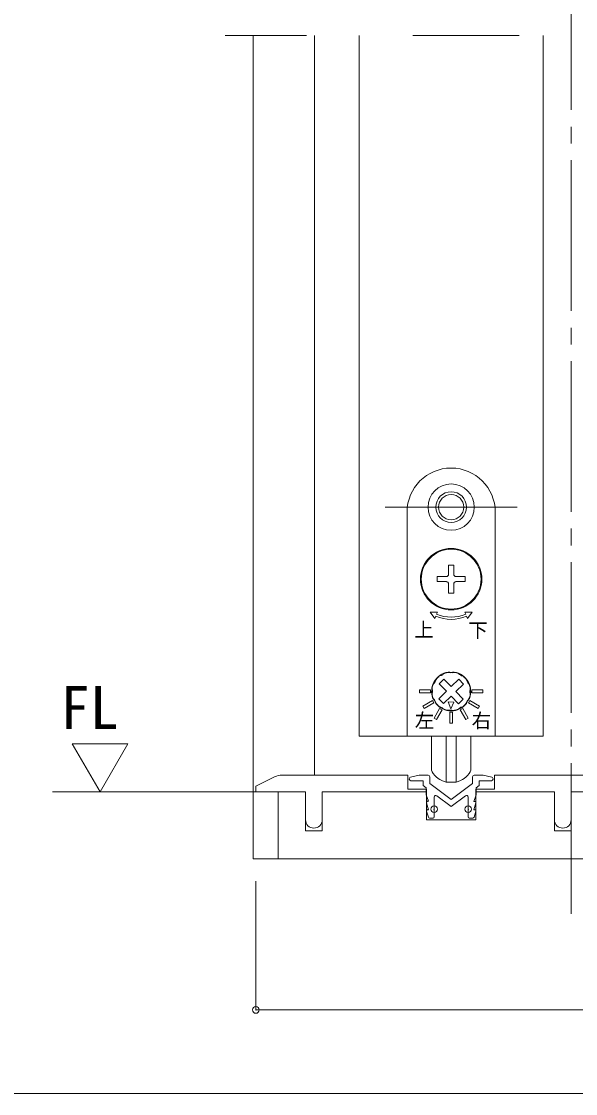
# Model space of a CAD drawing. Units: millimetres on the paper, enlarged 10 times, with parts at other scales. Extents: x -2000 to 2000, y -1385 to 1385.
# Drawn here: x -708 to -377, y -68 to 573 of the extents above; entities that cross this region are included whole.
import ezdxf
from ezdxf.enums import TextEntityAlignment as Align

# ---------------------------------------------------------------- set-up
doc = ezdxf.new("R2010")
doc.units = ezdxf.units.MM
doc.header["$LTSCALE"] = 10
doc.header["$PDMODE"] = 32
doc.header["$PDSIZE"] = 4
for name, pattern in [('CHAIN2', [12, 9, -1, 1, -1]), ('USER1', [19.05, 12.7, -6.35]), ('USER4', [50.8, 31.75, -6.35, 6.35, -6.35])]:
    doc.linetypes.add(name, pattern=pattern)
doc.layers.add('1-1_0', color=7, linetype='Continuous', lineweight=20)
doc.layers.add('2-0_18', color=7, linetype='Continuous', lineweight=18)
doc.styles.add('ＭＳ ゴシック', font='')
doc.styles.get('ＭＳ ゴシック').set_extended_font_data('MS Gothic')

msp = doc.modelspace()

# ---------------------------------------------------------------- linework, layer by layer
at = {"layer": '1-1_0'}
msp.add_lwpolyline([(380, -67.5), (-1950, -67.5), (-1950, 1335)], dxfattribs=at)
at = {"layer": '2-0_18', "color": 4, "linetype": 'CHAIN2', "lineweight": 9}
msp.add_line((-379.21, 1089.79), (-379.21, 39.3), dxfattribs=at)
at = {"layer": '2-0_18', "linetype": 'USER4', "lineweight": 20}
msp.add_line((-29.21, 564.3), (-585.88, 564.3), dxfattribs=at)
at = {"layer": '2-0_18', "lineweight": 20}
for p, q in [((-569.21, 564.3), (-569.21, 72.64)), ((-532.54, 564.3), (-532.54, 122.64)), ((-505.88, 564.3), (-505.88, 145.97)), ((-395.88, 564.3), (-395.88, 145.97)), ((-505.88, 145.97), (-395.88, 145.97)), ((-476.71, 122.64), (-551.85, 122.64)), ((-476.71, 122.64), (-476.71, 114.3)), ((-469.98, 122.61), (-475.09, 121.48)), ((-469.77, 122.64), (-464.65, 122.64)), ((-463.65, 121.64), (-463.65, 117.64)), ((-438.1, 121.64), (-438.1, 117.64)), ((-431.99, 122.64), (-437.1, 122.64)), ((-431.77, 122.61), (-426.66, 121.48)), ((-343.38, 122.64), (-425.04, 122.64)), ((-425.04, 122.64), (-425.04, 114.3)), ((-475.88, 120.3), (-475.88, 120.5)), ((-474.88, 119.3), (-471.43, 119.3)), ((-471.43, 119.3), (-467.54, 119.3)), ((-467.54, 116.39), (-465.88, 115.14)), ((-463.65, 117.64), (-450.88, 108.05)), ((-450.88, 108.05), (-438.1, 117.64)), ((-434.21, 116.39), (-435.88, 115.14)), ((-430.32, 119.3), (-434.21, 119.3)), ((-434.21, 116.39), (-434.21, 119.3)), ((-426.88, 119.3), (-430.32, 119.3)), ((-425.88, 120.5), (-425.88, 120.3)), ((-537.88, 112.64), (-569.21, 112.64)), ((-554.21, 112.64), (-537.88, 112.64)), ((-537.88, 112.64), (-537.88, 89.3)), ((-527.88, 112.64), (-465.54, 112.64)), ((-465.88, 111.09), (-465.88, 115.14)), ((-465.83, 110.86), (-464.39, 107)), ((-461.04, 97.67), (-461.04, 109.51)), ((-450.88, 103.89), (-459.44, 110.31)), ((-450.88, 103.89), (-442.31, 110.31)), ((-440.71, 97.64), (-440.71, 109.51)), ((-435.92, 110.86), (-437.38, 106.97)), ((-436.21, 112.64), (-389.21, 112.64)), ((-435.88, 111.09), (-435.88, 115.14)), ((-389.21, 112.64), (-389.21, 89.3)), ((-379.21, 112.64), (-332.21, 112.64)), ((-379.21, 112.64), (-379.21, 89.3)), ((-465.59, 106.14), (-464.34, 102)), ((-464.95, 107), (-464.39, 107)), ((-436.77, 106.97), (-437.38, 106.97)), ((-436.13, 106.11), (-437.38, 101.97)), ((-464.49, 97.48), (-465.59, 101.14)), ((-464.95, 102), (-464.34, 102)), ((-463.85, 97), (-461.71, 97)), ((-437.87, 96.97), (-440.04, 96.97)), ((-436.77, 101.97), (-437.38, 101.97)), ((-437.23, 97.44), (-436.13, 101.11)), ((-379.21, 89.3), (-389.21, 89.3)), ((-569.21, 72.64), (-45.88, 72.64))]:
    msp.add_line(p, q, dxfattribs=at)
at = {"layer": '2-0_18', "color": 2, "linetype": 'USER1'}
msp.add_line((-490.38, 282.64), (-411.38, 282.64), dxfattribs=at)
at = {"layer": '2-0_18'}
for p, q in [((-477.21, 279.64), (-477.21, 145.97)), ((-424.54, 145.97), (-424.54, 279.64)), ((-449.38, 247.97), (-452.38, 247.97)), ((-452.38, 242.47), (-452.38, 247.97)), ((-449.38, 242.47), (-449.38, 247.97)), ((-453.71, 238.14), (-459.21, 238.14)), ((-442.54, 241.14), (-448.04, 241.14)), ((-442.54, 238.14), (-448.04, 238.14)), ((-442.54, 241.14), (-442.54, 238.14)), ((-452.38, 231.3), (-452.38, 236.8)), ((-449.38, 231.3), (-452.38, 231.3)), ((-449.38, 231.3), (-449.38, 236.8)), ((-450.84, 175.46), (-446.31, 179.89)), ((-453.7, 172.67), (-458.13, 177.2)), ((-458.24, 168.25), (-453.7, 172.67)), ((-455.44, 165.38), (-458.24, 168.25)), ((-455.44, 165.38), (-450.91, 169.81)), ((-446.49, 165.27), (-450.91, 169.81)), ((-443.63, 168.07), (-446.49, 165.27)), ((-477.21, 145.97), (-424.54, 145.97)), ((-462.54, 125.53), (-462.54, 145.97)), ((-453.79, 145.97), (-453.79, 118.46)), ((-447.96, 145.97), (-447.96, 118.46)), ((-439.21, 145.97), (-439.21, 125.53)), ((-453.79, 118.46), (-447.96, 118.46))]:
    msp.add_line(p, q, dxfattribs=at)
at = {"layer": '2-0_18', "color": 4, "lineweight": 9}
for p, q in [((-677.16, 141.32), (-660.46, 112.64)), ((-643.96, 141.32), (-677.16, 141.32)), ((-660.46, 112.64), (-643.96, 141.32)), ((-569.21, 112.64), (-689.03, 112.64)), ((-567.54, -17.58), (-567.54, 59.3)), ((-567.54, -17.58), (-109.21, -17.58))]:
    msp.add_line(p, q, dxfattribs=at)
at = {"layer": '2-0_18'}
for points in [[(-453.71, 241.14), (-459.21, 241.14), (-459.21, 238.14)], [(-459.55, 218.69), (-459.04, 219.93), (-463.37, 219.93), (-460.57, 216.23), (-460.06, 217.46)], [(-441.69, 217.46), (-441.18, 216.23), (-438.38, 219.93), (-442.71, 219.93), (-442.2, 218.69)], [(-450.84, 175.46), (-455.27, 180), (-458.13, 177.2)], [(-443.63, 168.07), (-448.05, 172.6), (-443.52, 177.02), (-446.31, 179.89)]]:
    msp.add_lwpolyline(points, dxfattribs=at)
for points in [[(-469.88, 171.8), (-463.21, 171.8), (-463.21, 173.47), (-469.88, 173.47)], [(-431.88, 173.47), (-438.54, 173.47), (-438.54, 171.8), (-431.88, 171.8)], [(-466.91, 162.41), (-461.14, 165.75), (-461.97, 167.19), (-467.75, 163.86)], [(-434.01, 163.86), (-439.78, 167.19), (-440.61, 165.75), (-434.84, 162.41)], [(-459.65, 155.76), (-456.32, 161.54), (-457.76, 162.37), (-461.1, 156.6)], [(-451, 162.3), (-449.29, 166.28), (-452.62, 166.32)], [(-450.04, 160.3), (-451.71, 160.3), (-451.71, 153.64), (-450.04, 153.64)], [(-440.65, 156.6), (-443.99, 162.37), (-445.43, 161.54), (-442.1, 155.76)]]:
    msp.add_lwpolyline(points, close=True, dxfattribs=at)
at = {"layer": '2-0_18', "lineweight": 20}
for points in [[(-567.54, 112.64), (-567.54, 115.97), (-556.32, 121.58)], [(-467.54, 116.39), (-467.54, 118.06), (-467.54, 119.3)], [(-567.54, 112.64), (-554.21, 112.64), (-554.21, 72.64), (-122.54, 72.64)], [(-527.88, 112.64), (-527.88, 89.3), (-537.88, 89.3)], [(-425.04, 114.3), (-436.21, 114.3), (-436.21, 95.97), (-465.54, 95.97), (-465.54, 114.3), (-476.71, 114.3)]]:
    msp.add_lwpolyline(points, dxfattribs=at)
at = {"layer": '2-0_18'}
for centre, radius in [((-450.88, 282.64), 13.83), ((-450.88, 282.64), 9.17), ((-450.88, 282.64), 7.5), ((-450.88, 239.64), 18.33), ((-450.88, 239.64), 17.83)]:
    msp.add_circle(centre, radius, dxfattribs=at)
for centre, radius, start, end in [((-450.88, 279.64), 26.33, 0, 180), ((-453.71, 242.47), 1.33, 270, 360), ((-453.71, 236.8), 1.33, 360, 90), ((-448.04, 242.47), 1.33, 180, 270), ((-448.04, 236.8), 1.33, 90, 180), ((-450.88, 239.64), 22.67, 247.5, 292.5), ((-450.88, 239.64), 24, 247.5, 292.5), ((-450.88, 172.64), 11.67, 98.90298, 201.09702), ((-456.96, 178.08), 3.33, 138.17431, 168.71996), ((-450.88, 172.64), 11.5, 130.42431, 138.17431), ((-456.17, 178.85), 3.33, 99.87866, 130.42431), ((-450.88, 172.64), 11.17, 116.90028, 121.69834), ((-453.42, 180.39), 3.33, 108.17431, 138.71996), ((-450.88, 172.64), 11.5, 100.42431, 108.17431), ((-452.35, 180.67), 3.33, 69.87866, 100.42431), ((-452.32, 181.86), 2.33, 72.61143, 98.90298), ((-450.88, 186.47), 2.5, 252.61143, 287.38857), ((-450.88, 172.64), 11.17, 86.90028, 91.69834), ((-449.2, 180.63), 3.33, 78.17431, 108.71996), ((-449.43, 181.86), 2.33, 81.09702, 107.38857), ((-450.88, 172.64), 11.67, 338.90298, 81.09702), ((-450.88, 172.64), 11.5, 70.42431, 78.17431), ((-448.14, 180.33), 3.33, 39.87866, 70.42431), ((-450.88, 172.64), 11.17, 56.90028, 61.69834), ((-445.43, 178.72), 3.33, 48.17431, 78.71996), ((-450.88, 172.64), 11.5, 40.42431, 48.17431), ((-444.66, 177.93), 3.33, 9.87866, 40.42431), ((-458.87, 174.31), 3.33, 168.17431, 198.71996), ((-450.88, 172.64), 11.5, 160.42431, 168.17431), ((-450.88, 172.64), 11.17, 176.90028, 181.69834), ((-458.57, 175.37), 3.33, 129.87866, 160.42431), ((-450.88, 172.64), 11.17, 146.90028, 151.69834), ((-450.88, 172.64), 11.17, 26.90028, 31.69834), ((-443.12, 175.18), 3.33, 18.17431, 48.71996), ((-450.88, 172.64), 11.5, 10.42431, 18.17431), ((-450.88, 172.64), 11.17, 356.90028, 1.69834), ((-442.84, 174.11), 3.33, 339.87866, 10.42431), ((-458.91, 171.16), 3.33, 159.87866, 190.42431), ((-450.88, 172.64), 11.5, 190.42431, 198.17431), ((-458.64, 170.09), 3.33, 198.17431, 228.71996), ((-459.58, 169.28), 2.33, 201.09702, 227.38857), ((-462.86, 165.72), 2.5, 12.61143, 47.38857), ((-450.88, 172.64), 11.17, 206.90028, 211.69834), ((-457.09, 167.34), 3.33, 189.87866, 220.42431), ((-444.79, 167.19), 3.33, 318.17431, 348.71996), ((-450.88, 172.64), 11.17, 326.90028, 331.69834), ((-438.9, 165.72), 2.5, 132.61143, 167.38857), ((-443.18, 169.9), 3.33, 309.87866, 340.42431), ((-442.17, 169.28), 2.33, 312.61143, 338.90298), ((-450.88, 172.64), 11.5, 340.42431, 348.17431), ((-442.88, 170.96), 3.33, 348.17431, 18.71996), ((-458.14, 166.77), 2.33, 192.61143, 218.90298), ((-450.88, 172.64), 11.67, 218.90298, 321.09702), ((-450.88, 172.64), 11.5, 220.42431, 228.17431), ((-456.32, 166.55), 3.33, 228.17431, 258.71996), ((-450.88, 172.64), 11.17, 236.90028, 241.69834), ((-453.61, 164.94), 3.33, 219.87866, 250.42431), ((-450.88, 172.64), 11.5, 250.42431, 258.17431), ((-452.55, 164.64), 3.33, 258.17431, 288.71996), ((-450.88, 172.64), 11.17, 266.90028, 271.69834), ((-449.4, 164.6), 3.33, 249.87866, 280.42431), ((-450.88, 172.64), 11.5, 280.42431, 288.17431), ((-448.33, 164.88), 3.33, 288.17431, 318.71996), ((-450.88, 172.64), 11.17, 296.90028, 301.69834), ((-445.58, 166.42), 3.33, 279.87866, 310.42431), ((-450.88, 172.64), 11.5, 310.42431, 318.17431), ((-443.61, 166.77), 2.33, 321.09702, 347.38857), ((-460.88, 125.53), 1.67, 180, 210.56067), ((-450.83, 131.46), 13.33, 210.56067, 257.16143), ((-450.92, 131.46), 13.33, 282.83857, 329.43933), ((-440.88, 125.53), 1.67, 329.43933, 360)]:
    msp.add_arc(centre, radius, start, end, dxfattribs=at)
at = {"layer": '2-0_18', "lineweight": 20}
for centre, radius, start, end in [((-551.85, 112.64), 10, 90, 116.56505), ((-469.77, 121.64), 1, 90, 102.52881), ((-469.77, 121.64), 1, 90, 102.52881), ((-469.77, 121.64), 1, 90, 102.52881), ((-469.77, 121.64), 1, 90, 102.52881), ((-464.65, 121.64), 1, 0, 90), ((-437.1, 121.64), 1, 90, 180), ((-431.99, 121.64), 1, 77.47119, 90), ((-474.88, 120.5), 1, 102.52881, 180), ((-474.88, 120.3), 1, 180, 270), ((-426.88, 120.3), 1, 270, 0), ((-426.88, 120.5), 1, 0, 77.47119), ((-465.21, 111.09), 0.667, 180, 200.55605), ((-465.21, 111.09), 0.667, 180, 200.55605), ((-465.21, 111.09), 0.667, 180, 200.55605), ((-465.21, 111.09), 0.667, 180, 200.55605), ((-460.04, 109.51), 1, 53.1301, 180), ((-441.71, 109.51), 1, 0, 126.8699), ((-436.54, 111.09), 0.667, 339.44395, 0), ((-436.54, 111.09), 0.667, 339.44395, 0), ((-436.54, 111.09), 0.667, 339.44395, 0), ((-464.95, 106.34), 0.667, 90, 196.69924), ((-436.77, 106.3), 0.667, 343.30076, 90), ((-464.95, 101.34), 0.667, 90, 196.69924), ((-463.85, 97.67), 0.667, 196.69924, 270), ((-461.71, 97.67), 0.667, 270, 0), ((-440.04, 97.64), 0.667, 180, 270), ((-437.87, 97.64), 0.667, 270, 343.30076), ((-436.77, 101.3), 0.667, 343.30076, 90), ((-532.88, 95.97), 5, 180, 0), ((-384.21, 95.97), 5, 180, 0)]:
    msp.add_arc(centre, radius, start, end, dxfattribs=at)
at = {"layer": '2-0_18'}
for p in [(-461.04, 102.3), (-440.71, 102.3)]:
    msp.add_point(p, dxfattribs=at)
at = {"layer": '2-0_18', "color": 4}
msp.add_point((-567.54, -17.58), dxfattribs=at)

# ---------------------------------------------------------------- texts
at = {"layer": '2-0_18', "style": 'ＭＳ ゴシック'}
for s, height, p in [('上', 8.55, (-472.95, 202.58)), ('下', 8.55, (-440.63, 202.32)), ('FL', 25.66, (-684.28, 142.43)), ('左', 8.55, (-472.64, 148.4)), ('右', 8.55, (-438.66, 148.32))]:
    msp.add_text(s, height=height, dxfattribs=at).set_placement(p, align=Align.BOTTOM_LEFT)

doc.saveas('drawing.dxf')
